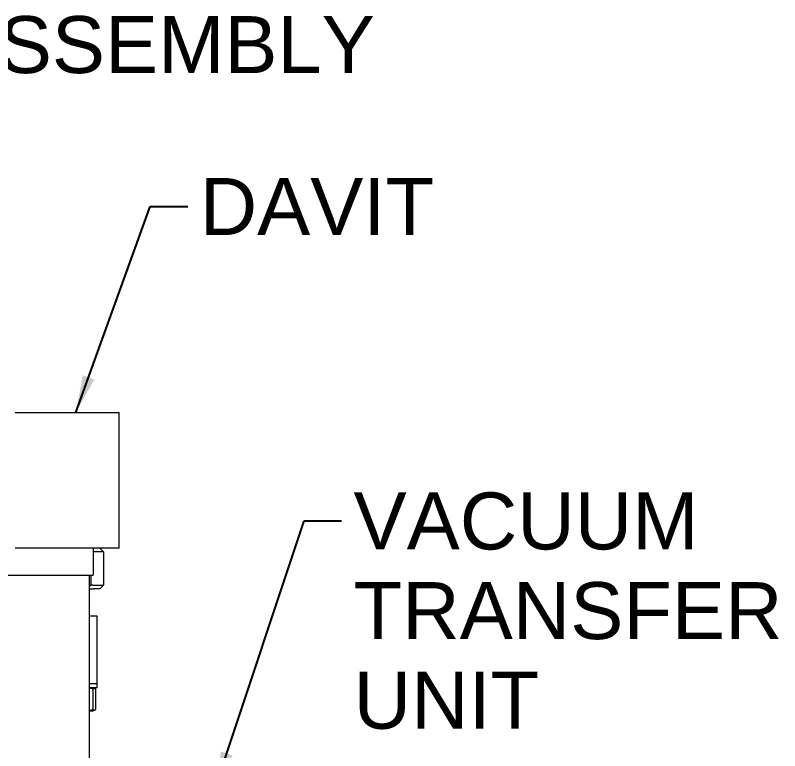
# Model space of a CAD drawing. Header units: inches. Extents: x 17 to 469, y 7 to 301.
# Drawn here: x 376.91 to 405.08, y 129.31 to 156.42 of the extents above; entities that cross this region are included whole.
import ezdxf

# ---------------------------------------------------------------- set-up
doc = ezdxf.new("R2010")
doc.units = ezdxf.units.IN
doc.header["$LTSCALE"] = 14
doc.header["$MEASUREMENT"] = 0
for name, color, linetype, lineweight in [('Symbol', 7, 'Continuous', 25), ('Symbol (ANSI)', 7, 'Continuous', 25), ('Visible (ANSI)', 7, 'Continuous', 50)]:
    doc.layers.add(name, color=color, linetype=linetype, lineweight=lineweight)
doc.styles.add('MEMCOR Medium', font='arial.ttf')
doc.styles.add('Standard D-E', font='arial.ttf')
doc.dimstyles.new('Default (ANSI)$7', dxfattribs={"dimscale": 14, "dimtxt": 0.15, "dimasz": 0.098425, "dimexe": 0.125, "dimexo": 0.0625, "dimgap": 0.031496, "dimtad": 0, "dimtih": 1, "dimtoh": 1, "dimdec": 4, "dimrnd": 1e-08, "dimzin": 3, "dimdsep": 46, "dimlunit": 5, "dimtxsty": 'MEMCOR Medium', "dimcen": 0.09, "dimdle": 0.393701, "dimclrd": 256, "dimclre": 256, "dimclrt": 256, "dimadec": 0, "dimazin": 1, "dimtfac": 0.8, "dimtofl": 0, "dimtmove": 0, "dimatfit": 3, "dimfxl": 1, "dimfrac": 1, "dimtolj": 1, "dimtzin": 4, "dimlwd": -1, "dimlwe": -1, "dimarcsym": 0})
doc.dimstyles.new('Default D-E$7', dxfattribs={"dimscale": 14, "dimtxt": 0.15, "dimasz": 0.098425, "dimexe": 0.125, "dimexo": 0.0625, "dimgap": 0.031496, "dimtad": 0, "dimtih": 1, "dimtoh": 1, "dimrnd": 1e-08, "dimzin": 4, "dimdsep": 46, "dimtxsty": 'Standard D-E', "dimcen": 0.09, "dimdle": 0.393701, "dimclrd": 256, "dimclre": 256, "dimclrt": 256, "dimadec": 0, "dimazin": 1, "dimtfac": 1, "dimtofl": 0, "dimtmove": 0, "dimatfit": 3, "dimfxl": 1, "dimtolj": 1, "dimtzin": 4, "dimlwd": -1, "dimlwe": -1, "dimarcsym": 0})

msp = doc.modelspace()

# ---------------------------------------------------------------- linework, layer by layer
at = {"layer": 'Visible (ANSI)', "linetype": 'Continuous', "lineweight": 18}
for p, q in [((376.909991, 141.776895), (380.0599, 141.776895)), ((380.0599, 141.776895), (380.733826, 141.776895)), ((380.733826, 136.776895), (380.733826, 141.776895)), ((380.0599, 136.776895), (376.909991, 136.776895)), ((379.774507, 136.776895), (379.774507, 135.776895)), ((380.07215, 136.646895), (379.774507, 136.646895)), ((380.026679, 136.776895), (380.156679, 136.646895)), ((380.733826, 136.776895), (380.0599, 136.776895)), ((380.135111, 136.646895), (380.07215, 136.646895)), ((380.156679, 136.646895), (380.135111, 136.646895)), ((380.156679, 136.646895), (380.156679, 135.406895)), ((376.024507, 135.776895), (379.774507, 135.776895)), ((379.634507, 135.776895), (379.634507, 125.276895)), ((379.690116, 135.776895), (379.690116, 135.406895)), ((379.634507, 135.406895), (379.678911, 135.406895)), ((379.634507, 135.351286), (379.690116, 135.406895)), ((379.634507, 135.276895), (379.797286, 135.276895)), ((379.678911, 135.406895), (379.690116, 135.406895)), ((379.76364, 135.406895), (379.690116, 135.406895)), ((379.76364, 135.406895), (380.07215, 135.406895)), ((379.945371, 135.276895), (379.797286, 135.276895)), ((380.007914, 135.276895), (379.945371, 135.276895)), ((380.026679, 135.276895), (380.007914, 135.276895)), ((380.026679, 135.276895), (380.156679, 135.406895)), ((380.07215, 135.406895), (380.135111, 135.406895)), ((380.135111, 135.406895), (380.156679, 135.406895)), ((379.634507, 134.276895), (379.92242, 134.276895)), ((379.92242, 131.776895), (379.92242, 134.276895)), ((379.92242, 131.776895), (379.634507, 131.776895)), ((379.92242, 131.776895), (379.634507, 131.776895)), ((379.634507, 131.63627), (379.92242, 131.63627)), ((379.76642, 131.63627), (379.767129, 131.63594)), ((379.767129, 131.63594), (379.857691, 131.59371)), ((379.784131, 130.829137), (379.784131, 131.584403)), ((379.876832, 130.829137), (379.876832, 131.584403)), ((379.92242, 131.63627), (379.92242, 131.776895)), ((379.634507, 130.77727), (379.76642, 130.77727)), ((379.76642, 130.77727), (379.767129, 130.777601)), ((379.767129, 130.777601), (379.857691, 130.81983))]:
    msp.add_line(p, q, dxfattribs=at)
for points, weights in [([(379.784131, 131.584403), (379.705879, 131.606046), (379.634507, 131.618434)], [1, 1.01549480376, 1.01833831537]), ([(379.767129, 131.63594), (379.775024, 131.632258), (379.784131, 131.584403)], [1.00559007881, 1.03491660113, 1]), ([(379.876832, 131.584403), (379.822749, 131.611751), (379.77426, 131.624443)], [1, 1.01965956375, 1.01895290532]), ([(379.634507, 130.795106), (379.705879, 130.807495), (379.784131, 130.829137)], [1.01833831537, 1.01549480376, 1]), ([(379.784131, 130.829137), (379.775024, 130.781282), (379.767129, 130.777601)], [1, 1.03491660113, 1.00559007881]), ([(379.77426, 130.789097), (379.822749, 130.801789), (379.876832, 130.829137)], [1.01895290532, 1.01965956375, 1])]:
    msp.add_rational_spline(points, weights, degree=2, dxfattribs=at)

# ---------------------------------------------------------------- texts
at = {"layer": 'Symbol', "insert": (365.056542, 156.392485), "char_height": 2.10000007, "width": 25.11356797, "attachment_point": 1, "style": 'Standard D-E'}
msp.add_mtext('\\fArial|b0|i0;BUMP ASSEMBLY', dxfattribs=at)
at = {"layer": 'Symbol (ANSI)', "insert": (383.704823, 150.424622), "char_height": 2.10000007, "width": 8.64169288, "attachment_point": 1, "style": 'MEMCOR Medium'}
msp.add_mtext('\\fArial|b0|i0;DAVIT', dxfattribs=at)
at = {"layer": 'Symbol (ANSI)', "insert": (389.37891, 138.828896), "char_height": 2.10000007, "width": 15.81562617, "attachment_point": 1, "line_spacing_factor": 0.944221, "style": 'MEMCOR Medium'}
msp.add_mtext('\\fArial|b0|i0;VACUUM\\P\\fArial|b0|i0;TRANSFER\\P\\fArial|b0|i0;UNIT', dxfattribs=at)

# ---------------------------------------------------------------- leaders
at = {"layer": 'Symbol', "annotation_type": 0, "has_hookline": 1, "hookline_direction": 0, "text_width": 24.8691}
msp.add_leader([(360.621355, 144.476895), (363.237645, 155.342485), (364.615598, 155.342485)], dimstyle='Default D-E$7', override={"dimtad": 0}, dxfattribs=at)
at = {"layer": 'Symbol (ANSI)', "annotation_type": 0, "has_hookline": 1, "hookline_direction": 0}
for points, text_width in [([(379.14353, 141.776895), (381.885926, 149.374622), (383.263878, 149.374622)], 8.354161), ([(384.268788, 127.901895), (387.560013, 137.778896), (388.937965, 137.778896)], 15.704161)]:
    msp.add_leader(points, dimstyle='Default (ANSI)$7', override={"dimtad": 0}, dxfattribs=dict(at, text_width=text_width))

doc.saveas('drawing.dxf')
